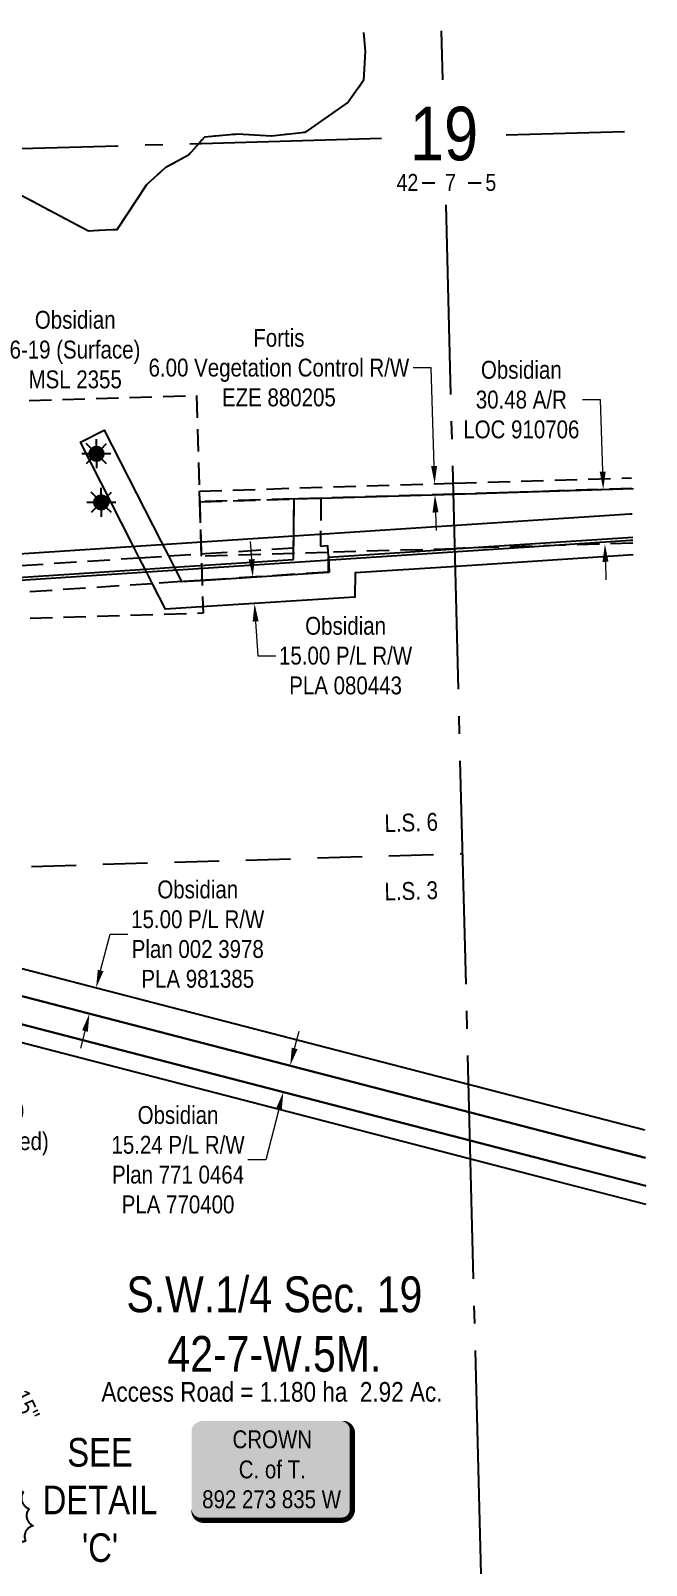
# Model space of a CAD drawing. Extents: x 633854 to 637633, y 5831519 to 5833773.
# Drawn here: x 635315 to 635659, y 5832441 to 5833299 of the extents above; entities that cross this region are included whole.
import ezdxf
from ezdxf.enums import TextEntityAlignment as Align

# ---------------------------------------------------------------- set-up
doc = ezdxf.new("R2010")
doc.units = 0
doc.header["$LTSCALE"] = 5
doc.header["$PDSIZE"] = 0.5
for name, pattern in [('0', [1, 1, 0]), ('foc-ACCESSROAD', [3.75, 2.5, -1.25]), ('foc-FLOWLINE', [3.75, 2.5, -1.25]), ('foc-LSD', [8, 5, -3]), ('foc-QUARTERLINE', [33, 25, -3, 2, -3]), ('foc-WHEELTRACKS', [2, 0.4, -1.6])]:
    doc.linetypes.add(name, pattern=pattern)
doc.layers.get('Defpoints').update_dxf_attribs({"color": 9})
for name, color, linetype in [('10', 1, 'Continuous'), ('9', 3, 'Continuous'), ('AS-OWNER', 7, 'Continuous'), ('AS-POWER', 104, 'foc-POWER'), ('C-AR', 13, 'foc-ACCESSROAD'), ('C-RW', 13, 'Continuous'), ('C-SYMBOL', 7, 'Continuous'), ('C-WS', 13, 'foc-ACCESSROAD'), ('C-WS-S', 13, 'Continuous'), ('DETAIL-T', 7, 'Continuous'), ('F-EZE', 190, 'foc-FLOWLINE'), ('F-RW', 190, 'Continuous'), ('L-AREAREQUIRED', 7, 'Continuous'), ('L-BD1', 253, 'Continuous'), ('L-SECLBL', 7, 'Continuous'), ('L-SECQ', 8, 'foc-QUARTERLINE'), ('L-SECTION-LSD', 7, 'foc-LSD'), ('oil_and_gas_wells_pt', 7, 'Continuous'), ('T-BUSH', 110, '0'), ('T-WATER-P3', 160, 'foc-WHEELTRACKS')]:
    doc.layers.add(name, color=color, linetype=linetype)
for name, color, linetype, lineweight in [('C-AR-T', 13, 'Continuous', 9), ('C-RW-T', 13, 'Continuous', 9), ('C-WS-T', 13, 'Continuous', 9), ('F-EZE-T', 190, 'Continuous', 9)]:
    doc.layers.add(name, color=color, linetype=linetype, lineweight=lineweight)
doc.styles.add('100L', font='ARIALN.TTF', dxfattribs={"height": 11})
doc.styles.add('175L', font='ARIALN.TTF', dxfattribs={"height": 20})
doc.styles.add('80', font='ARIALN.TTF', dxfattribs={"height": 10})
doc.styles.add('80CG', font='ARIALN.TTF', dxfattribs={"height": 10})
doc.styles.add('80L', font='ARIALN.TTF', dxfattribs={"height": 10})
doc.styles.add('foc-LtypeFont', font='ARIALN.TTF', dxfattribs={"height": 7.35})
doc.styles.add('SIMPLEX', font='ARIALN.TTF')
doc.linetypes.add('foc-POWER', pattern='A,6,-1,["P",foc-LtypeFont,S=0.2,R=0,X=-0.625,Y=-0.75],-1.24,4', length=12.24)
doc.linetypes.add('foc-TOPO-flowdirection-NOLINE', pattern='A,0,[">",foc-LtypeFont,S=0.3,R=0,X=0,Y=-0.945],-20,[">",foc-LtypeFont,S=0.3,R=0,X=0,Y=-0.945],0', length=20)
doc.dimstyles.new('Compass 5 000', dxfattribs={"dimscale": 5, "dimtxt": 9, "dimasz": 2, "dimexe": 0.2, "dimexo": 0.0625, "dimgap": 0.5, "dimtad": 0, "dimtih": 1, "dimtoh": 1, "dimzin": 0, "dimdsep": 46, "dimtxsty": '80CG', "dimcen": 0.1, "dimse1": 1, "dimse2": 1, "dimclrd": 256, "dimclrt": 256, "dimaunit": 1, "dimadec": 4, "dimazin": 0, "dimtfac": 0.06, "dimtofl": 0, "dimtmove": 0, "dimatfit": 1, "dimfxl": 0.2, "dimtolj": 1, "dimtzin": 0, "dimlwd": -1, "dimarcsym": 0})

# ---------------------------------------------------------------- blocks, each defined once
blk = doc.blocks.new('L-SECLBL')
at = {"layer": '9', "color": 7}
for p, q in [((-5.08, -27.83), (-12.29, -27.83)), ((20.7, -27.83), (13.5, -27.83))]:
    blk.add_line(p, q, dxfattribs=at)
at = {"layer": '10', "color": 2, "style": 'SIMPLEX'}
blk.add_attdef('SEC', text='', height=30, dxfattribs=at).set_placement((0, 0), align=Align.MIDDLE)
at = {"layer": '10', "color": 5, "style": '80L'}
blk.add_attdef('TWP', text='', height=9.5, dxfattribs=at).set_placement((-14.43, -27.37), align=Align.MIDDLE_RIGHT)
blk.add_attdef('RGE', text='', height=9.5, dxfattribs=at).set_placement((3.62, -27.37), align=Align.MIDDLE_CENTER)
blk.add_attdef('MER', text='', height=9.5, dxfattribs=at).set_placement((23.17, -27.37), align=Align.MIDDLE_LEFT)
blk = doc.blocks.new('*D529')
at = {"layer": 'C-AR-T', "transparency": 16777216}
for p, q in [((635633.57, 5833092.89), (635623.57, 5833092.89)), ((635634.8, 5833052.65), (635633.57, 5833092.89)), ((635636.33, 5833002.19), (635636.64, 5832992.19))]:
    blk.add_line(p, q, dxfattribs=at)
for points in [[(635636.46, 5833052.7), (635633.13, 5833052.6), (635635.1, 5833042.66)], [(635638, 5833002.24), (635634.67, 5833002.14), (635636.03, 5833012.19)]]:
    blk.add_solid(points, dxfattribs=at)
at = {"layer": 'Defpoints', "color": 0, "transparency": 16777216}
for p in [(635582.21, 5833041.05), (635635.1, 5833042.66), (635583.14, 5833010.58)]:
    blk.add_point(p, dxfattribs=at)
at = {"layer": 'C-AR-T', "transparency": 16777216, "insert": (635589.27, 5833092.89), "char_height": 10, "attachment_point": 5, "style": '80CG'}
blk.add_mtext('\\A1;Obsidian\\P30.48 A/R\\PLOC 910706', dxfattribs=at)
blk = doc.blocks.new('*D530')
at = {"layer": 'C-RW-T', "transparency": 16777216}
for p, q in [((635438.41, 5833003.62), (635437.78, 5833013.6)), ((635440.64, 5832968.85), (635441.87, 5832949.65)), ((635441.87, 5832949.65), (635451.87, 5832949.65))]:
    blk.add_line(p, q, dxfattribs=at)
for points in [[(635440.08, 5833003.73), (635436.75, 5833003.51), (635439.05, 5832993.64)], [(635442.3, 5832968.96), (635438.97, 5832968.75), (635440, 5832978.83)]]:
    blk.add_solid(points, dxfattribs=at)
at = {"layer": 'Defpoints', "color": 0, "transparency": 16777216}
for p in [(635435.53, 5832993.42), (635436.48, 5832978.61), (635440, 5832978.83)]:
    blk.add_point(p, dxfattribs=at)
at = {"layer": 'C-RW-T', "transparency": 16777216, "insert": (635490.95, 5832949.65), "char_height": 10, "attachment_point": 5, "style": '80CG'}
blk.add_mtext('\\A1;Obsidian\\P15.00 P/L R/W\\PPLA 080443', dxfattribs=at)
blk = doc.blocks.new('*D531')
at = {"layer": 'C-RW-T', "transparency": 16777216}
for p, q in [((635462.45, 5832729.95), (635464.96, 5832739.63)), ((635453.61, 5832695.83), (635446.31, 5832667.62)), ((635446.31, 5832667.62), (635436.31, 5832667.62))]:
    blk.add_line(p, q, dxfattribs=at)
for points in [[(635460.84, 5832730.37), (635464.07, 5832729.53), (635459.95, 5832720.27)], [(635452, 5832696.24), (635455.23, 5832695.41), (635456.12, 5832705.51)]]:
    blk.add_solid(points, dxfattribs=at)
at = {"layer": 'Defpoints', "color": 0, "transparency": 16777216}
for p in [(635330.33, 5832753.84), (635326.51, 5832739.08), (635456.12, 5832705.51)]:
    blk.add_point(p, dxfattribs=at)
at = {"layer": 'C-RW-T', "transparency": 16777216, "insert": (635397.22, 5832667.62), "char_height": 10, "attachment_point": 5, "style": '80CG'}
blk.add_mtext('\\A1;Obsidian\\P15.24 P/L R/W\\PPlan 771 0464\\PPLA 770400', dxfattribs=at)
blk = doc.blocks.new('*D532')
at = {"layer": 'C-RW-T', "transparency": 16777216}
for p, q in [((635353.9, 5832773.55), (635359.15, 5832793.83)), ((635359.15, 5832793.83), (635369.15, 5832793.83)), ((635345.13, 5832739.68), (635342.62, 5832730))]:
    blk.add_line(p, q, dxfattribs=at)
for points in [[(635352.29, 5832773.97), (635355.51, 5832773.13), (635351.39, 5832763.87)], [(635343.52, 5832740.1), (635346.74, 5832739.26), (635347.64, 5832749.36)]]:
    blk.add_solid(points, dxfattribs=at)
at = {"layer": 'Defpoints', "color": 0, "transparency": 16777216}
for p in [(635335.18, 5832768.07), (635351.39, 5832763.87), (635331.42, 5832753.56)]:
    blk.add_point(p, dxfattribs=at)
at = {"layer": 'C-RW-T', "transparency": 16777216, "insert": (635408.24, 5832793.83), "char_height": 10, "attachment_point": 5, "style": '80CG'}
blk.add_mtext('\\A1;Obsidian\\P15.00 P/L R/W\\PPlan 002 3978\\PPLA 981385', dxfattribs=at)
blk = doc.blocks.new('*D534')
at = {"layer": 'Defpoints', "color": 0, "transparency": 16777216}
for p in [(635506.33, 5833044.75), (635506.51, 5833038.75), (635540.77, 5833045.79)]:
    blk.add_point(p, dxfattribs=at)
at = {"layer": 'F-EZE-T', "transparency": 16777216}
for p, q in [((635538.79, 5833110.79), (635528.79, 5833110.79)), ((635540.47, 5833055.79), (635538.79, 5833110.79)), ((635541.26, 5833029.8), (635541.56, 5833019.8))]:
    blk.add_line(p, q, dxfattribs=at)
for points in [[(635542.13, 5833055.84), (635538.8, 5833055.74), (635540.77, 5833045.79)], [(635542.92, 5833029.85), (635539.59, 5833029.75), (635540.95, 5833039.79)]]:
    blk.add_solid(points, dxfattribs=at)
at = {"layer": 'F-EZE-T', "transparency": 16777216, "insert": (635453.63, 5833110.79), "char_height": 10, "attachment_point": 5, "style": '80CG'}
blk.add_mtext('\\A1;Fortis\\P6.00 Vegetation Control R/W\\PEZE 880205', dxfattribs=at)
blk = doc.blocks.new('*U527')
h = blk.add_hatch(color=255)
edge = h.paths.add_edge_path()
edge.add_line((-39, -28.5), (39, -28.5))
edge.add_arc((39, -22.5), 6, 270, 360)
edge.add_line((45, -22.5), (45, 21))
edge.add_arc((39, 21), 6, 0, 90)
edge.add_line((39, 27), (-39, 27))
edge.add_arc((-39, 21), 6, 90, 180)
edge.add_line((-45, 21), (-45, -22.5))
edge.add_arc((-39, -22.5), 6, 180, 270)
at = {"color": 14, "flags": 128}
blk.add_lwpolyline([(-39, -28.5, 3, 3, 0), (39, -28.5, 3, 3, 0.414214), (45, -22.5, 3, 3, 0), (45, 21, 3, 0, 0.414214), (39, 27, 0, 0, 0), (-39, 27, 0, 0, 0.414214), (-45, 21, 0, 0, 0), (-45, -22.5, 0, 3, 0.414214)], format="xyseb", close=True, dxfattribs=at)
at = {"color": 14, "style": '80'}
blk.add_attdef('ENTER_TEXT_001', (-26.85, -4.92), '', height=10, dxfattribs=at)
blk = doc.blocks.new('GAS')
h = blk.add_hatch(color=255)
h.dxf.hatch_style = 1
edge = h.paths.add_edge_path()
edge.add_arc((0, 0), 0.9, 0, 360)
for p, q in [((-0.81, 0), (-1.62, 0)), ((-0.57, 0.57), (-1.14, 1.14)), ((0, 0.81), (0, 1.62)), ((0.57, 0.57), (1.14, 1.14)), ((1.62, 0), (0.81, 0)), ((-0.57, -0.57), (-1.14, -1.14)), ((0, -0.81), (0, -1.62)), ((1.14, -1.14), (0.57, -0.57))]:
    blk.add_line(p, q)
blk.add_circle((0, 0), 0.8)
blk = doc.blocks.new('*D613')
at = {"layer": 'C-AR-T', "transparency": 16777216}
for p, q in [((635212.6, 5832695.79), (635220.77, 5832701.57)), ((635220.77, 5832701.57), (635230.77, 5832701.57)), ((635179.96, 5832672.69), (635171.8, 5832666.91))]:
    blk.add_line(p, q, dxfattribs=at)
for points in [[(635211.64, 5832697.15), (635213.57, 5832694.43), (635204.44, 5832690.01)], [(635179, 5832674.05), (635180.92, 5832671.32), (635188.12, 5832678.46)]]:
    blk.add_solid(points, dxfattribs=at)
at = {"layer": 'Defpoints', "color": 0, "transparency": 16777216}
for p in [(635204.39, 5832690.08), (635204.44, 5832690.01), (635188.07, 5832678.53)]:
    blk.add_point(p, dxfattribs=at)
at = {"layer": 'C-AR-T', "transparency": 16777216, "insert": (635278.73, 5832701.57), "char_height": 10, "attachment_point": 5, "style": '80CG'}
blk.add_mtext('\\A1;Obsidian\\P20.00 A/R\\PLOC 001149\\P(To Be Cancelled)', dxfattribs=at)

msp = doc.modelspace()

# ---------------------------------------------------------------- linework, layer by layer
at = {"layer": 'AS-POWER', "flags": 128}
for points in [[(634806.643, 5833281.631), (634852.548, 5833221.991), (634926.26, 5833126.228), (635093.773, 5832876.318), (635101.623, 5832873.149), (635116.71, 5832867.059), (635237.051, 5832988.828), (635243.495, 5832989.25), (635290.685, 5832992.339), (635378.737, 5832998.102), (635395.028, 5832999.168), (635412.437, 5833000.308), (635461.82, 5833003.541)], [(635461.82, 5833003.541), (635461.943, 5833018.576), (635462.097, 5833037.394), (635477.112, 5833037.85), (635551.93, 5833040.127), (635652.039, 5833043.173)]]:
    msp.add_lwpolyline(points, dxfattribs=at)
at = {"layer": 'C-AR'}
msp.add_lwpolyline([(635651.701, 5833012.657), (635556.819, 5833009.777), (635553.068, 5833009.56), (635552.828, 5833009.521), (635481.064, 5833007.458), (635410.281, 5833005.305), (635409.382, 5833035.79), (635462.097, 5833037.394), (635477.112, 5833037.85), (635551.93, 5833040.127), (635651.084, 5833043.144)], dxfattribs=at)
at = {"layer": 'C-RW'}
msp.add_lwpolyline([(635651.835, 5833006.014), (635553.118, 5832999.646), (635496.287, 5832995.981), (635496.164, 5832982.423), (635413.049, 5832977.109), (635390.176, 5832975.647), (635382.924, 5832989.882), (635378.736, 5832998.103), (635375.508, 5833004.442), (635371.328, 5833012.646), (635342.573, 5833069.099), (635355.94, 5833075.908), (635387.619, 5833013.713), (635391.802, 5833005.5), (635395.027, 5832999.17), (635399.069, 5832991.105), (635412.657, 5832991.916), (635481.338, 5832996.418), (635481.329, 5833004.818), (635552.828, 5833009.521), (635553.068, 5833009.56), (635556.819, 5833009.777), (635651.633, 5833016.019)], dxfattribs=at)
at = {"layer": 'C-RW', "flags": 128}
msp.add_lwpolyline([(635658.982, 5832652.996), (635611.725, 5832665.233), (635124.289, 5832791.458), (635065.179, 5832804.204), (634753.494, 5832885.208), (634753.042, 5832901.066), (635068.702, 5832819.03), (635127.806, 5832806.285), (635615.544, 5832679.982), (635658.662, 5832668.817)], dxfattribs=at)
at = {"layer": 'C-WS', "flags": 128}
msp.add_lwpolyline([(635289.394, 5832969.805), (635285.803, 5833091.632), (635407.63, 5833095.224), (635409.426, 5833034.31), (635411.222, 5832973.397)], close=True, dxfattribs=at)
at = {"layer": 'F-EZE'}
for points in [[(635651.084, 5833043.144), (635551.93, 5833040.127), (635477.112, 5833037.85), (635462.097, 5833037.394), (635409.382, 5833035.79), (635409.205, 5833041.791), (635551.754, 5833046.129), (635650.962, 5833049.147)], [(635290.511, 5832998.924), (635375.508, 5833004.442), (635391.802, 5833005.5), (635412.266, 5833006.829), (635461.873, 5833010.05), (635461.943, 5833018.577), (635462.097, 5833037.394), (635477.112, 5833037.85), (635476.961, 5833019.561), (635476.891, 5833011.025), (635480.817, 5833011.279), (635481.064, 5833007.458), (635481.329, 5833004.818), (635481.788, 5832996.301), (635481.338, 5832996.418), (635412.657, 5832991.916), (635399.069, 5832991.105), (635382.924, 5832989.882), (635290.907, 5832983.909)]]:
    msp.add_lwpolyline(points, dxfattribs=at)
at = {"layer": 'L-SECQ'}
for p, q in [((635545.337, 5833271.798), (635544.629, 5833299.354)), ((634744.032, 5833217.349), (635511.106, 5833239.164)), ((635580.736, 5833241.145), (635647.037, 5833243.03))]:
    msp.add_line(p, q, dxfattribs=at)
at = {"layer": 'L-SECTION-LSD'}
msp.add_line((634755.489, 5832815.184), (635556.416, 5832838.939), dxfattribs=at)
at = {"layer": 'oil_and_gas_wells_pt'}
for p in [(635351.568, 5833062.629), (635354.219, 5833035.433)]:
    msp.add_point(p, dxfattribs=at)
at = {"layer": 'T-BUSH', "flags": 128}
msp.add_lwpolyline([(635175.882, 5832754.997, 0.5205671), (635165.96, 5832756.22, 0.5205671), (635163.948, 5832752.761, 0.5205671), (635169.788, 5832744.649, 0.5205671), (635175.201, 5832736.245, 0.5205671), (635180.613, 5832727.84, 0.5205671), (635186.026, 5832719.436, 0.5205671), (635191.439, 5832711.031, 0.5205671), (635197.331, 5832702.966, 0.5205671), (635203.461, 5832695.069, 0.5205671), (635209.591, 5832687.172, 0.5205671), (635215.721, 5832679.276, 0.5205671), (635219.803, 5832670.156, 0.5205671), (635223.849, 5832661.014, 0.5205671), (635227.895, 5832651.873, 0.5205671), (635231.941, 5832642.732, 0.5205671), (635235.987, 5832633.59, 0.5205671), (635241.716, 5832625.419, 0.5205671), (635247.814, 5832617.503, 0.5205671), (635253.842, 5832609.589, 0.5205671), (635257.577, 5832600.316, 0.5205671), (635261.531, 5832591.138, 0.5205671), (635265.688, 5832582.046, 0.5205671), (635269.845, 5832572.955, 0.5205671), (635274.115, 5832563.916, 0.5205671), (635278.469, 5832554.917, 0.5205671), (635282.822, 5832545.918, 0.5205671), (635287.176, 5832536.919, 0.5205671), (635290.822, 5832527.619, 0.5205671), (635294.298, 5832518.246, 0.5205671), (635297.775, 5832508.873, 0.5205671), (635301.251, 5832499.501, 0.5205671), (635305.935, 5832490.677, 0.5205671), (635310.712, 5832481.895, 0.5205671), (635313.914, 5832472.495, 0.5205671), (635316.392, 5832462.81, 0.5205671), (635312.014, 5832454.198, 0.5205671), (635306.688, 5832445.739, 0.5205671), (635301.32, 5832437.305, 0.5205671), (635295.952, 5832428.872, 0.5205671), (635290.556, 5832420.459, 0.5205671), (635284.14, 5832412.793, 0.5205671), (635277.725, 5832405.126, 0.5205671), (635272.609, 5832396.628, 0.5205671), (635268.937, 5832387.391, 0.5205671), (635266.961, 5832377.592, 0.5205671), (635264.985, 5832367.792, 0.5205671), (635262.159, 5832358.216, 0.5205671), (635259.063, 5832348.711, 0.5205671), (635255.968, 5832339.205, 0.5205671), (635252.872, 5832329.7, 0.5205671), (635248.398, 5832320.82, 0.5205671), (635243.283, 5832312.231, 0.5205671), (635238.168, 5832303.642, 0.5205671), (635233.053, 5832295.053, 0.5205671), (635226.695, 5832287.345, 0.5205671), (635220.282, 5832279.676, 0.5205671), (635213.87, 5832272.007, 0.5205671), (635207.457, 5832264.338, 0.5205671), (635201.045, 5832256.669, 0.5205671), (635195.113, 5832248.67, 0.5205671), (635190.26, 5832239.93, 0.5205671), (635185.408, 5832231.19, 0.5205671), (635180.555, 5832222.45, 0.5205671), (635175.703, 5832213.71, 0.5205671), (635171.412, 5832204.772, 0.5205671), (635169.726, 5832194.919, 0.5205671), (635169.549, 5832185, 0.5205671), (635170.381, 5832175.038, 0.5205671), (635171.212, 5832165.076, 0.5205671), (635172.044, 5832155.114, 0.5205671), (635172.876, 5832145.152, 0.5205671), (635173.707, 5832135.19, 0.5205671), (635174.077, 5832125.231, 0.5205671), (635173.104, 5832115.282, 0.5205671), (635172.131, 5832105.332, 0.5205671), (635171.158, 5832095.383, 0.5205671), (635169.302, 5832085.667, 0.5205671), (635165.238, 5832076.533, 0.5205671), (635161.174, 5832067.4, 0.5205671), (635157.11, 5832058.267, 0.5205671), (635153.046, 5832049.133, 0.5205671), (635148.059, 5832040.598, 0.5205671), (635141.387, 5832033.152, 0.5205671), (635134.566, 5832025.892, 0.5205671), (635125.915, 5832020.883, 0.5205671), (635117.263, 5832015.874, 0.5205671), (635108.612, 5832010.865, 0.5205671), (635099.961, 5832005.856, 0.5205671), (635090.663, 5832002.404, 0.5205671), (635081.008, 5831999.813, 0.5205671), (635071.3, 5831997.927, 0.5205671), (635061.366, 5831999.048, 0.5205671), (635051.433, 5832000.168, 0.5205671), (635041.499, 5832001.289, 0.5205671), (635031.883, 5832003.726, 0.5205671), (635022.534, 5832007.264, 0.5205671), (635013.184, 5832010.803, 0.5205671), (635003.834, 5832014.341, 0.5205671), (634994.485, 5832017.88, 0.5205671), (634985.391, 5832022.002, 0.5205671), (634976.455, 5832026.483, 0.5205671), (634967.519, 5832030.964, 0.5205671), (634958.583, 5832035.445, 0.5205671), (634949.647, 5832039.926, 0.5205671), (634940.711, 5832044.408, 0.5205671), (634931.774, 5832048.889, 0.5205671), (634922.838, 5832053.37, 0.5205671), (634913.902, 5832057.851, 0.5205671), (634904.739, 5832061.845, 0.5205671), (634895.56, 5832065.805, 0.5205671), (634886.382, 5832069.766, 0.5205671), (634877.203, 5832073.727, 0.5205671), (634868.024, 5832077.687, 0.5205671), (634858.845, 5832081.648, 0.5205671), (634849.667, 5832085.608, 0.5205671), (634840.488, 5832089.569, 0.5205671), (634831.309, 5832093.53, 0.5205671), (634822.131, 5832097.49, 0.5205671), (634812.952, 5832101.451, 0.5205671), (634803.551, 5832104.816, 0.5205671), (634794.023, 5832107.842, 0.5205671), (634784.495, 5832110.867, 0.5205671), (634774.572, 5832111.986, 0.5205671), (634764.627, 5832112.999, 0.5205671), (634754.681, 5832114.011, 0.5205671), (634744.736, 5832115.023, 0.5205671), (634734.785, 5832115.979, 0.5205671), (634724.832, 5832116.914, 0.5205671), (634714.865, 5832117.327, 0.5205671), (634709.417, 5832115.097, 0.5205671), (634716.487, 5832108.031, 0.5205671), (634723.613, 5832101.02, 0.5205671), (634733.379, 5832091.412, 0.5205671)], format="xyb", dxfattribs=at)
at = {"layer": 'T-WATER-P3', "flags": 128}
for points in [[(635500.978, 5833298.305), (635501.965, 5833287.986), (635501.043, 5833271.442), (635492.328, 5833259.315), (635468.127, 5833242.486), (635449.501, 5833240.325), (635430.47, 5833241.432), (635411.969, 5833239.794), (635403.051, 5833229.692), (635390.066, 5833222.647), (635379.505, 5833213.129), (635363.06, 5833187.96), (635360.644, 5833187.852), (635352.645, 5833187.497)], [(635352.645, 5833187.497), (635347.102, 5833187.249), (635293.444, 5833215.555), (635288.599, 5833217.182), (635280.592, 5833219.871), (635264.001, 5833226.854), (635252.634, 5833235.865), (635248.325, 5833241.12), (635216.177, 5833280.317), (635205.747, 5833289.952), (635204.782, 5833291.192)]]:
    msp.add_lwpolyline(points, dxfattribs=at)
at = {"layer": 'T-WATER-P3', "linetype": 'foc-TOPO-flowdirection-NOLINE', "flags": 128}
for points in [[(635500.978, 5833298.305), (635501.965, 5833287.986), (635501.043, 5833271.442), (635492.328, 5833259.315), (635468.127, 5833242.486), (635449.501, 5833240.325), (635430.47, 5833241.432), (635411.969, 5833239.794), (635403.051, 5833229.692), (635390.066, 5833222.647), (635379.505, 5833213.129), (635363.06, 5833187.96), (635360.644, 5833187.852), (635352.645, 5833187.497)], [(635352.645, 5833187.497), (635347.102, 5833187.249), (635293.444, 5833215.555), (635288.599, 5833217.182), (635280.592, 5833219.871), (635264.001, 5833226.854), (635252.634, 5833235.865), (635248.325, 5833241.12), (635216.177, 5833280.317), (635205.747, 5833289.952), (635204.782, 5833291.192)]]:
    msp.add_lwpolyline(points, dxfattribs=at)

# ---------------------------------------------------------------- block references
at = {"layer": 'AS-OWNER'}
ref = msp.add_blockref('*U527', (635449.738, 5832494.475), dxfattribs=dict(at, xscale=0.99967523, yscale=0.99967523, zscale=0.99967523))
ref.add_attrib('ENTER_TEXT_001', 'CROWN', (635427.685, 5832506.243), dxfattribs={"layer": '0', "color": 14, "height": 9.9968, "style": '80'})
ref.add_attrib('ENTER_TEXT_002', 'C. of T.', (635431.18, 5832489.405), dxfattribs={"layer": '0', "color": 14, "height": 9.9968, "style": '80'})
ref.add_attrib('ENTER_TEXT_003', '892 273 835 W', (635410.72, 5832472.703), dxfattribs={"layer": '0', "color": 14, "height": 9.99675, "style": '80'})
at = {"layer": 'C-WS-S', "xscale": 4.998376149999972, "yscale": 4.998376149999972, "zscale": 4.998376149999972}
for p in [(635351.568, 5833062.629), (635354.219, 5833035.433)]:
    msp.add_blockref('GAS', p, dxfattribs=at)
at = {"layer": 'L-SECLBL', "xscale": 0.99967523, "yscale": 0.99967523, "zscale": 0.99967523}
msp.add_blockref('L-SECLBL', (635546.016, 5833241.815), dxfattribs=at).add_auto_attribs({'SEC': '19', 'TWP': '42', 'RGE': '7', 'MER': '5'})

# ---------------------------------------------------------------- texts
at = {"layer": 'C-WS-T', "insert": (635299.519, 5833142.607), "char_height": 9.99675, "attachment_point": 1, "style": '80L'}
msp.add_mtext_dynamic_manual_height_columns('\\pi17.57499;Obsidian\\P\\pi3.43906;6-19 (Surface)\\P\\pi14.04612;MSL 2355', width=78.9693, gutter_width=49.984, heights=[0], dxfattribs=at)
at = {"layer": 'DETAIL-T', "color": 3, "insert": (635353.576, 5832477.191), "char_height": 15.9948, "width": 63.61546, "attachment_point": 5, "style": '80CG'}
msp.add_mtext("SEE\\PDETAIL\\P'C'", dxfattribs=at)

# ---------------------------------------------------------------- dimensions: what is measured, and where the dimension line sits
at = {"layer": 'C-AR-T'}
dim = msp.add_linear_dim(base=(635635.102, 5833042.658), p1=(635583.137, 5833010.576), p2=(635582.21, 5833041.049), angle=91.742908, text='Obsidian\\P30.48 A/R\\PLOC 910706', dimstyle='Compass 5 000', dxfattribs=at)
dim.commit()
dim.dimension.update_dxf_attribs({"geometry": '*D529', "text_midpoint": (635589.273, 5833092.89), "dimtype": 161})
dim = msp.add_aligned_dim(p1=(635188.071, 5832678.532), p2=(635204.391, 5832690.083), distance=-0.086, text='Obsidian\\P20.00 A/R\\PLOC 001149\\P(To Be Cancelled)', dimstyle='Compass 5 000', dxfattribs=at)
dim.commit()
dim.dimension.update_dxf_attribs({"geometry": '*D613', "text_midpoint": (635278.733, 5832701.567)})
at = {"layer": 'C-RW-T'}
for base, p1, p2, angle, text, picture, middle in [((635439.999, 5832978.832), (635435.532, 5832993.416), (635436.478, 5832978.607), 273.658489, 'Obsidian\\P15.00 P/L R/W\\PPLA 080443', '*D530', (635490.951, 5832949.652)), ((635351.393, 5832763.869), (635331.424, 5832753.561), (635335.181, 5832768.067), 75.482429, 'Obsidian\\P15.00 P/L R/W\\PPlan 002 3978\\PPLA 981385', '*D532', (635408.237, 5832793.829)), ((635456.122, 5832705.507), (635330.334, 5832753.844), (635326.509, 5832739.08), 255.477975, 'Obsidian\\P15.24 P/L R/W\\PPlan 771 0464\\PPLA 770400', '*D531', (635397.222, 5832667.621))]:
    dim = msp.add_linear_dim(base=base, p1=p1, p2=p2, angle=angle, text=text, dimstyle='Compass 5 000', dxfattribs=at)
    dim.commit()
    dim.dimension.update_dxf_attribs({"geometry": picture, "text_midpoint": middle, "dimtype": 161})
at = {"layer": 'F-EZE-T'}
dim = msp.add_linear_dim(base=(635540.769, 5833045.794), p1=(635506.515, 5833038.745), p2=(635506.332, 5833044.746), angle=91.742832, text='Fortis\\P6.00 Vegetation Control R/W\\PEZE 880205', dimstyle='Compass 5 000', dxfattribs=at)
dim.commit()
dim.dimension.update_dxf_attribs({"geometry": '*D534', "text_midpoint": (635453.635, 5833110.789), "dimtype": 161})

# ---------------------------------------------------------------- next in the draw order: texts
at = {"layer": 'L-BD1', "linetype": 'Continuous', "insert": (635316.565, 5832532.395), "char_height": 9.9968, "width": 16.66348, "attachment_point": 2, "rotation": 295.7296, "style": '80L', "bg_fill": 3, "box_fill_scale": 1.15, "bg_fill_color": 256, "bg_fill_true_color": 256, "bg_fill_transparency": 0}
msp.add_mtext("15''", dxfattribs=at)
at = {"layer": 'L-SECTION-LSD', "char_height": 9.9968, "attachment_point": 1, "rotation": 1.670637, "style": '100L', "bg_fill": 3, "box_fill_scale": 1.5, "bg_fill_color": 256, "bg_fill_transparency": 0}
for s, width, insert in [('L.S. 6', 30.47323, (635512.558, 5832860.925)), ('L.S. 3', 30.36605, (635512.558, 5832822.653))]:
    msp.add_mtext_dynamic_manual_height_columns(s, width=width, gutter_width=54.982, heights=[0], dxfattribs=dict(at, insert=insert))

# ---------------------------------------------------------------- next in the draw order: linework, layer by layer
at = {"layer": 'C-RW', "flags": 128}
for points in [[(635658.662, 5832668.817), (635615.544, 5832679.982), (635127.806, 5832806.285), (635090.079, 5832861.44), (635093.65, 5832865.072), (634912.732, 5833129.561), (634788.68, 5833281.2)], [(634801.347, 5833281.504), (634920.741, 5833135.559), (635100.725, 5832872.435), (635137.008, 5832819.392), (635619.303, 5832694.498), (635658.347, 5832684.388)]]:
    msp.add_lwpolyline(points, dxfattribs=at)
at = {"layer": 'F-RW'}
msp.add_lwpolyline([(635651.672, 5833014.088), (635650.563, 5833014.087), (635234.737, 5832986.843), (635068.702, 5832819.03), (634753.042, 5832901.066), (634752.597, 5832916.675), (635064.116, 5832835.715), (635228.079, 5833001.435), (635650.067, 5833029.082), (635651.368, 5833029.083)], dxfattribs=at)
at = {"layer": 'F-RW', "flags": 128}
msp.add_lwpolyline([(635659.193, 5832642.615), (635609.218, 5832655.556), (635121.981, 5832781.73), (635062.867, 5832794.476), (634753.79, 5832874.802), (634753.494, 5832885.208), (635065.179, 5832804.204), (635124.289, 5832791.458), (635611.725, 5832665.233), (635658.982, 5832652.996)], dxfattribs=at)
at = {"layer": 'L-SECQ'}
msp.add_line((635566.816, 5832436.064), (635547.135, 5833201.846), dxfattribs=at)

# ---------------------------------------------------------------- next in the draw order: texts
at = {"layer": 'L-AREAREQUIRED', "color": 5, "insert": (635449.746, 5832543.288), "char_height": 10.99643, "width": 191.83167, "attachment_point": 2, "style": '100L', "bg_fill": 3, "box_fill_scale": 1.15, "bg_fill_color": 256, "bg_fill_true_color": 256, "bg_fill_transparency": 0}
msp.add_mtext('Access Road = 1.180 ha  2.92 Ac.', dxfattribs=at)

# ---------------------------------------------------------------- next in the draw order: texts
at = {"layer": 'C-SYMBOL', "color": 3, "insert": (635451.112, 5832602.362), "char_height": 19.9935, "width": 164.68947, "attachment_point": 2, "style": '175L'}
msp.add_mtext('S.W.1/4 Sec. 19\\P42-7-W.5M.', dxfattribs=at)

doc.saveas('drawing.dxf')
